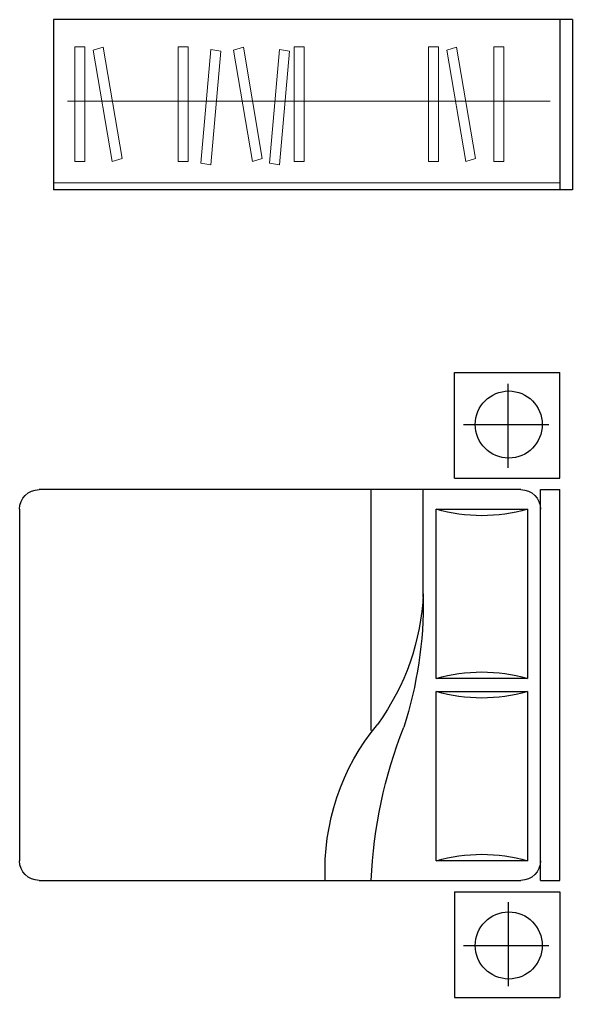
# Model space of a CAD drawing. Header units: millimetres. Extents: x 9 to 1885, y -409 to 2908.
import ezdxf
from ezdxf.enums import TextEntityAlignment as Align

# ---------------------------------------------------------------- set-up
doc = ezdxf.new("R2010")
doc.units = ezdxf.units.MM
doc.layers.add('Furniture_家具', color=253, linetype='Continuous')
doc.styles.add('ATT', font='TXT')

# ---------------------------------------------------------------- blocks, each defined once
blk = doc.blocks.new('衣柜', base_point=(0, -577.6))
at = {"layer": 'Furniture_家具'}
for p, q in [((1760.5, 0), (0, 0)), ((0, 0), (0, -577.6)), ((1718.2, 0), (1718.2, -577.6)), ((1760.5, 0), (1760.5, -577.6)), ((1760.5, -577.6), (0, -577.6))]:
    blk.add_line(p, q, dxfattribs=at)
at = {"layer": 'Furniture_家具', "lineweight": 13}
for p, q in [((72, -93.1), (106.2, -93.1)), ((72, -481.4), (72, -93.1)), ((106.2, -93.1), (106.2, -481.4)), ((134.5, -103.8), (167.8, -93.3)), ((167.8, -93.3), (232.2, -471.5)), ((422.6, -93.1), (456.8, -93.1)), ((422.6, -481.4), (422.6, -93.1)), ((456.8, -93.1), (456.8, -481.4)), ((610.5, -103.8), (643.8, -93.3)), ((643.8, -93.3), (708.2, -471.5)), ((815.8, -93.1), (850, -93.1)), ((815.8, -481.4), (815.8, -93.1)), ((850, -93.1), (850, -481.4)), ((1271.6, -93.1), (1305.8, -93.1)), ((1271.6, -481.4), (1271.6, -93.1)), ((1305.8, -93.1), (1305.8, -481.4)), ((1334.1, -103.8), (1367.4, -93.3)), ((1367.4, -93.3), (1431.8, -471.5)), ((1493.8, -93.1), (1528, -93.1)), ((1493.8, -481.4), (1493.8, -93.1)), ((1528, -93.1), (1528, -481.4)), ((198.9, -482), (134.5, -103.8)), ((499.3, -487.3), (533.2, -101.8)), ((533.2, -101.8), (567.1, -107.3)), ((567.1, -107.3), (533.3, -492.8)), ((674.9, -482), (610.5, -103.8)), ((733, -487.3), (766.8, -101.8)), ((766.8, -101.8), (800.7, -107.3)), ((800.7, -107.3), (766.9, -492.8)), ((1398.5, -482), (1334.1, -103.8)), ((1685.2, -277.2), (47.2, -277.2)), ((106.2, -481.4), (72, -481.4)), ((232.2, -471.5), (198.9, -482)), ((456.8, -481.4), (422.6, -481.4)), ((533.3, -492.8), (499.3, -487.3)), ((708.2, -471.5), (674.9, -482)), ((766.9, -492.8), (733, -487.3)), ((850, -481.4), (815.8, -481.4)), ((1305.8, -481.4), (1271.6, -481.4)), ((1431.8, -471.5), (1398.5, -482)), ((1528, -481.4), (1493.8, -481.4)), ((1718.2, -554.4), (0, -554.4))]:
    blk.add_line(p, q, dxfattribs=at)
blk = doc.blocks.new('12PBED04')
at = {"color": 0, "linetype": 'ByBlock'}
for p, q in [((0, 0), (0, 60)), ((3, 60), (0, 60)), ((3, 0), (3, 60)), ((6, 60), (80, 60)), ((21, 43.5), (21, 60)), ((29, 23), (29, 60)), ((5, 57), (5, 31)), ((19, 57), (5, 57)), ((19, 31), (19, 57)), ((83, 57), (83, 3)), ((5, 31), (19, 31)), ((19, 29), (5, 29)), ((5, 29), (5, 3)), ((19, 3), (19, 29)), ((5, 3), (19, 3)), ((3, 0), (0, 0)), ((80, 0), (6, 0))]:
    blk.add_line(p, q, dxfattribs=at)
for centre, radius, start, end in [((6, 57), 3, 90, 180), ((80, 57), 3, 0, 90), ((12, 81), 25, 253.739795, 286.260205), ((57.725806, 45.629032), 36.761918, 182.539782, 216.040311), ((83.75, 42.6875), 62.75526, 179.258164, 197.803367), ((12, 7), 25, 73.739795, 106.260205), ((12, 53), 25, 253.739795, 286.260205), ((-44.51087, -3.358696), 73.587559, 2.616012, 21.406944), ((0.75, 1.5), 35.338541, 357.56726, 39.546081), ((12, -21), 25, 73.739795, 106.260205), ((6, 3), 3, 180, 270), ((80, 3), 3, 270, 0)]:
    blk.add_arc(centre, radius, start, end, dxfattribs=at)
at = {"color": 0, "linetype": 'ByBlock', "style": 'ATT'}
for tag, flags, p in [('ITEM', 3, (50, 35)), ('ROOM_NUMBER', 1, (50, 20.5))]:
    blk.add_attdef(tag, text='', height=6, dxfattribs=dict(at, flags=flags)).set_placement(p, align=Align.CENTER)
blk = doc.blocks.new('床', base_point=(-115.5, -3317.4))
at = {"layer": 'Furniture_家具'}
for p, q in [((1359.8, -1197.6), (1718.2, -1197.6)), ((1359.8, -1556), (1359.8, -1197.6)), ((1718.2, -1556), (1718.2, -1197.6)), ((1542.6, -1520.8), (1542.6, -1235.9)), ((1391.1, -1373.9), (1680.6, -1373.9)), ((1359.8, -1556), (1718.2, -1556)), ((1359.8, -2959), (1718.2, -2959)), ((1359.8, -2959), (1359.8, -3317.4)), ((1718.2, -2959), (1718.2, -3317.4)), ((1542.6, -2994.2), (1542.6, -3279.1)), ((1391.1, -3141.1), (1680.6, -3141.1)), ((1359.8, -3317.4), (1718.2, -3317.4))]:
    blk.add_line(p, q, dxfattribs=at)
for centre in [(1544.4, -1373.9), (1544.4, -3141.1)]:
    blk.add_circle(centre, 113.8, dxfattribs=at)
at = {"layer": 'Furniture_家具', "linetype": 'Continuous', "xscale": -22.09177576750517, "yscale": 22.09177609148901, "zscale": 22.091776, "rotation": 6.944360791613685e-09}
blk.add_blockref('12PBED04', (1718.2, -2920.2), dxfattribs=at)

msp = doc.modelspace()

# ---------------------------------------------------------------- block references
at = {"layer": 'Furniture_家具', "color": 7, "linetype": 'Continuous', "lineweight": 70, "ltscale": 59.403175}
for name, p in [('衣柜', (124.1, 2330.6)), ('床', (8.6, -409.2))]:
    msp.add_blockref(name, p, dxfattribs=at)

doc.saveas('drawing.dxf')
